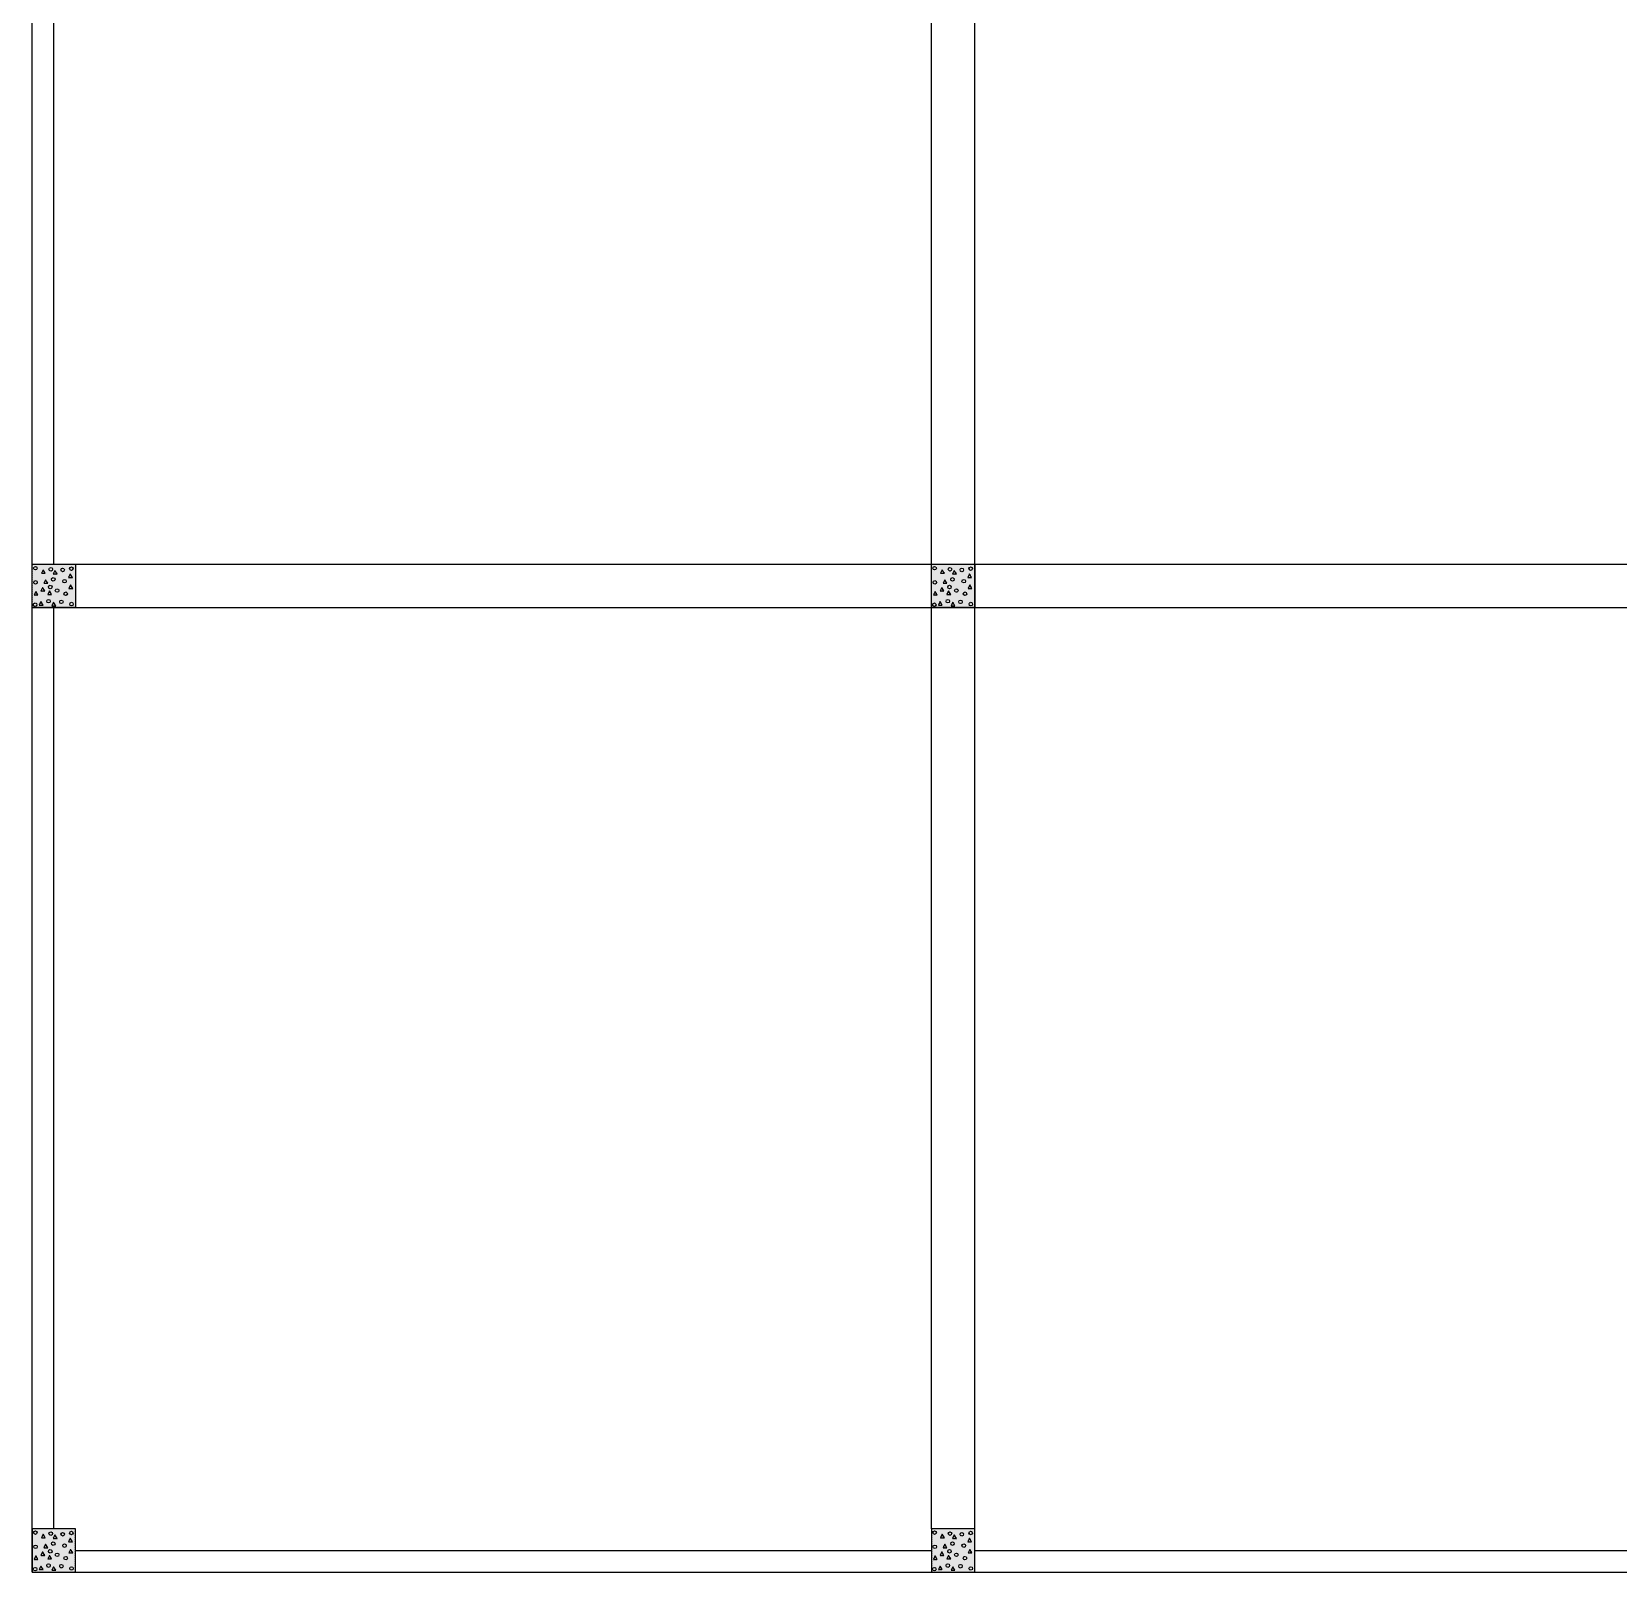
# Model space of a CAD drawing. Header units: feet. Extents: x 655 to 3246, y 42 to 1922.
# Drawn here: x 1004.9 to 1078.1, y 309.2 to 380.4 of the extents above; entities that cross this region are included whole.
import ezdxf

# ---------------------------------------------------------------- set-up
doc = ezdxf.new("R2010")
doc.units = ezdxf.units.FT
doc.header["$MEASUREMENT"] = 0
for name, color, linetype in [('beampillar', 80, 'Continuous'), ('hatch pillar', 20, 'Continuous'), ('prep side', 220, 'Continuous'), ('wall', 24, 'Continuous')]:
    doc.layers.add(name, color=color, linetype=linetype)

# ---------------------------------------------------------------- blocks, each defined once
blk = doc.blocks.new('hatchedpillar')
at = {"layer": 'hatch pillar', "linetype": 'ByBlock', "true_color": 0xf4ee51}
h = blk.add_hatch(dxfattribs=at)
h.set_pattern_fill('DOTS', color=41, scale=0.74)
h.set_pattern_definition([(0, (-2.0177, -120.014843), (0.023125, 0.04625), [0, -0.04625])])
h.paths.add_polyline_path([(201.8, 134.403), (199.8, 134.403), (199.8, 132.403), (201.8, 132.403)])
h = blk.add_hatch(dxfattribs=at)
h.set_pattern_fill('DOTS', color=41, scale=0.74)
h.set_pattern_definition([(0, (39.4823, -120.014843), (0.023125, 0.04625), [0, -0.04625])])
h.paths.add_polyline_path([(243.3, 134.403), (241.3, 134.403), (241.3, 132.403), (243.3, 132.403)])
h = blk.add_hatch(dxfattribs=at)
h.set_pattern_fill('DOTS', color=41, scale=0.74)
h.set_pattern_definition([(0, (-2.0177, -164.541804), (0.023125, 0.04625), [0, -0.04625])])
h.paths.add_polyline_path([(201.8, 89.876), (199.8, 89.876), (199.8, 87.876), (201.8, 87.876)])
h = blk.add_hatch(dxfattribs=at)
h.set_pattern_fill('DOTS', color=41, scale=0.74)
h.set_pattern_definition([(0, (39.4823, -164.541804), (0.023125, 0.04625), [0, -0.04625])])
h.paths.add_polyline_path([(243.3, 89.876), (241.3, 89.876), (241.3, 87.876), (243.3, 87.876)])
at = {"layer": 'hatch pillar', "linetype": 'Continuous', "lineweight": -3, "ltscale": 2}
for p, q in [((200.321, 134.163), (200.244, 134.001)), ((200.244, 134.001), (200.422, 134.001)), ((200.422, 134.001), (200.321, 134.163)), ((200.87, 134.132), (200.792, 133.97)), ((200.97, 133.97), (200.87, 134.132)), ((241.821, 134.163), (241.744, 134.001)), ((241.744, 134.001), (241.922, 134.001)), ((241.922, 134.001), (241.821, 134.163)), ((242.37, 134.132), (242.292, 133.97)), ((242.47, 133.97), (242.37, 134.132)), ((200.298, 133.345), (200.221, 133.183)), ((200.398, 133.183), (200.298, 133.345)), ((200.437, 133.7), (200.36, 133.538)), ((200.36, 133.538), (200.537, 133.538)), ((200.537, 133.538), (200.437, 133.7)), ((200.792, 133.97), (200.97, 133.97)), ((201.577, 133.973), (201.5, 133.811)), ((201.5, 133.811), (201.677, 133.811)), ((201.591, 133.458), (201.514, 133.296)), ((201.514, 133.296), (201.691, 133.296)), ((201.677, 133.811), (201.577, 133.973)), ((201.691, 133.296), (201.591, 133.458)), ((241.798, 133.345), (241.721, 133.183)), ((241.898, 133.183), (241.798, 133.345)), ((241.937, 133.7), (241.86, 133.538)), ((241.86, 133.538), (242.037, 133.538)), ((242.037, 133.538), (241.937, 133.7)), ((242.292, 133.97), (242.47, 133.97)), ((243.077, 133.973), (243, 133.811)), ((243, 133.811), (243.177, 133.811)), ((243.091, 133.458), (243.014, 133.296)), ((243.014, 133.296), (243.191, 133.296)), ((243.177, 133.811), (243.077, 133.973)), ((243.191, 133.296), (243.091, 133.458)), ((199.987, 133.162), (199.91, 133)), ((199.91, 133), (200.088, 133)), ((200.088, 133), (199.987, 133.162)), ((200.221, 132.689), (200.144, 132.527)), ((200.144, 132.527), (200.321, 132.527)), ((200.221, 133.183), (200.398, 133.183)), ((200.321, 132.527), (200.221, 132.689)), ((200.615, 133.183), (200.537, 133.021)), ((200.537, 133.021), (200.715, 133.021)), ((200.715, 133.021), (200.615, 133.183)), ((200.808, 132.659), (200.731, 132.497)), ((200.908, 132.497), (200.808, 132.659)), ((241.487, 133.162), (241.41, 133)), ((241.41, 133), (241.588, 133)), ((241.588, 133), (241.487, 133.162)), ((241.721, 132.689), (241.644, 132.527)), ((241.644, 132.527), (241.821, 132.527)), ((241.721, 133.183), (241.898, 133.183)), ((241.821, 132.527), (241.721, 132.689)), ((242.115, 133.183), (242.037, 133.021)), ((242.037, 133.021), (242.215, 133.021)), ((242.215, 133.021), (242.115, 133.183)), ((242.308, 132.659), (242.231, 132.497)), ((242.408, 132.497), (242.308, 132.659)), ((200.731, 132.497), (200.908, 132.497)), ((242.231, 132.497), (242.408, 132.497)), ((200.321, 89.636), (200.244, 89.474)), ((200.244, 89.474), (200.422, 89.474)), ((200.422, 89.474), (200.321, 89.636)), ((200.87, 89.605), (200.792, 89.443)), ((200.792, 89.443), (200.97, 89.443)), ((200.97, 89.443), (200.87, 89.605)), ((201.577, 89.446), (201.5, 89.284)), ((201.677, 89.284), (201.577, 89.446)), ((241.821, 89.636), (241.744, 89.474)), ((241.744, 89.474), (241.922, 89.474)), ((241.922, 89.474), (241.821, 89.636)), ((242.37, 89.605), (242.292, 89.443)), ((242.292, 89.443), (242.47, 89.443)), ((242.47, 89.443), (242.37, 89.605)), ((243.077, 89.446), (243, 89.284)), ((243.177, 89.284), (243.077, 89.446)), ((199.987, 88.635), (199.91, 88.473)), ((200.088, 88.473), (199.987, 88.635)), ((200.298, 88.818), (200.221, 88.656)), ((200.221, 88.656), (200.398, 88.656)), ((200.398, 88.656), (200.298, 88.818)), ((200.437, 89.173), (200.36, 89.011)), ((200.36, 89.011), (200.537, 89.011)), ((200.537, 89.011), (200.437, 89.173)), ((200.615, 88.656), (200.537, 88.494)), ((200.715, 88.494), (200.615, 88.656)), ((201.5, 89.284), (201.677, 89.284)), ((201.591, 88.931), (201.514, 88.769)), ((201.514, 88.769), (201.691, 88.769)), ((201.691, 88.769), (201.591, 88.931)), ((241.487, 88.635), (241.41, 88.473)), ((241.588, 88.473), (241.487, 88.635)), ((241.798, 88.818), (241.721, 88.656)), ((241.721, 88.656), (241.898, 88.656)), ((241.898, 88.656), (241.798, 88.818)), ((241.937, 89.173), (241.86, 89.011)), ((241.86, 89.011), (242.037, 89.011)), ((242.037, 89.011), (241.937, 89.173)), ((242.115, 88.656), (242.037, 88.494)), ((242.215, 88.494), (242.115, 88.656)), ((243, 89.284), (243.177, 89.284)), ((243.091, 88.931), (243.014, 88.769)), ((243.014, 88.769), (243.191, 88.769)), ((243.191, 88.769), (243.091, 88.931)), ((199.91, 88.473), (200.088, 88.473)), ((200.221, 88.162), (200.144, 88)), ((200.144, 88), (200.321, 88)), ((200.321, 88), (200.221, 88.162)), ((200.537, 88.494), (200.715, 88.494)), ((200.808, 88.132), (200.731, 87.97)), ((200.731, 87.97), (200.908, 87.97)), ((200.908, 87.97), (200.808, 88.132)), ((241.41, 88.473), (241.588, 88.473)), ((241.721, 88.162), (241.644, 88)), ((241.644, 88), (241.821, 88)), ((241.821, 88), (241.721, 88.162)), ((242.037, 88.494), (242.215, 88.494)), ((242.308, 88.132), (242.231, 87.97)), ((242.231, 87.97), (242.408, 87.97)), ((242.408, 87.97), (242.308, 88.132))]:
    blk.add_line(p, q, dxfattribs=at)
for centre in [(199.969, 134.234), (200.677, 134.186), (201.225, 134.155), (201.63, 134.213), (241.469, 134.234), (242.177, 134.186), (242.725, 134.155), (243.13, 134.213), (199.976, 133.578), (200.653, 133.368), (200.792, 133.723), (200.97, 133.206), (201.312, 133.635), (241.476, 133.578), (242.153, 133.368), (242.292, 133.723), (242.47, 133.206), (242.812, 133.635), (199.955, 132.548), (200.576, 132.713), (201.163, 132.682), (201.368, 133.056), (201.637, 132.576), (241.455, 132.548), (242.076, 132.713), (242.663, 132.682), (242.868, 133.056), (243.137, 132.576), (199.969, 89.707), (200.677, 89.659), (201.225, 89.628), (201.63, 89.686), (241.469, 89.707), (242.177, 89.659), (242.725, 89.628), (243.13, 89.686), (199.976, 89.051), (200.653, 88.841), (200.792, 89.196), (200.97, 88.679), (201.312, 89.108), (201.368, 88.529), (241.476, 89.051), (242.153, 88.841), (242.292, 89.196), (242.47, 88.679), (242.812, 89.108), (242.868, 88.529), (199.955, 88.021), (200.576, 88.186), (201.163, 88.155), (201.637, 88.049), (241.455, 88.021), (242.076, 88.186), (242.663, 88.155), (243.137, 88.049)]:
    blk.add_circle(centre, 0.0821, dxfattribs=at)

msp = doc.modelspace()

# ---------------------------------------------------------------- linework, layer by layer
at = {"layer": 'beampillar', "linetype": 'ByBlock'}
for p, q in [((1046.44839, 311.2501), (1046.44839, 475.77706)), ((1048.44839, 311.2501), (1048.44839, 475.77706)), ((1004.94839, 355.77706), (1258.42174, 355.77706)), ((1004.94839, 353.77706), (1258.42174, 353.77706))]:
    msp.add_line(p, q, dxfattribs=at)
for points in [[(1004.94839, 355.77706), (1006.94839, 355.77706), (1006.94839, 353.77706), (1004.94839, 353.77706)], [(1046.44839, 355.77706), (1048.44839, 355.77706), (1048.44839, 353.77706), (1046.44839, 353.77706)], [(1004.94839, 309.2501), (1006.94839, 309.2501), (1006.94839, 311.2501), (1004.94839, 311.2501)], [(1046.44839, 309.2501), (1048.44839, 309.2501), (1048.44839, 311.2501), (1046.44839, 311.2501)]]:
    msp.add_lwpolyline(points, close=True, dxfattribs=at)
at = {"layer": 'wall', "linetype": 'ByBlock'}
for p, q in [((1004.94839, 309.2501), (1004.94839, 396.30696)), ((1005.94839, 355.77706), (1005.94839, 393.77706)), ((1005.94839, 311.2501), (1005.94839, 353.77706)), ((1006.94839, 310.2501), (1046.44839, 310.2501)), ((1048.44839, 310.2501), (1087.94839, 310.2501)), ((1004.94839, 309.2501), (1174.21326, 309.2501))]:
    msp.add_line(p, q, dxfattribs=at)

# ---------------------------------------------------------------- block references
at = {"layer": 'prep side', "linetype": 'ByBlock'}
msp.add_blockref('hatchedpillar', (805.13158, 221.36436), dxfattribs=at)

doc.saveas('drawing.dxf')
